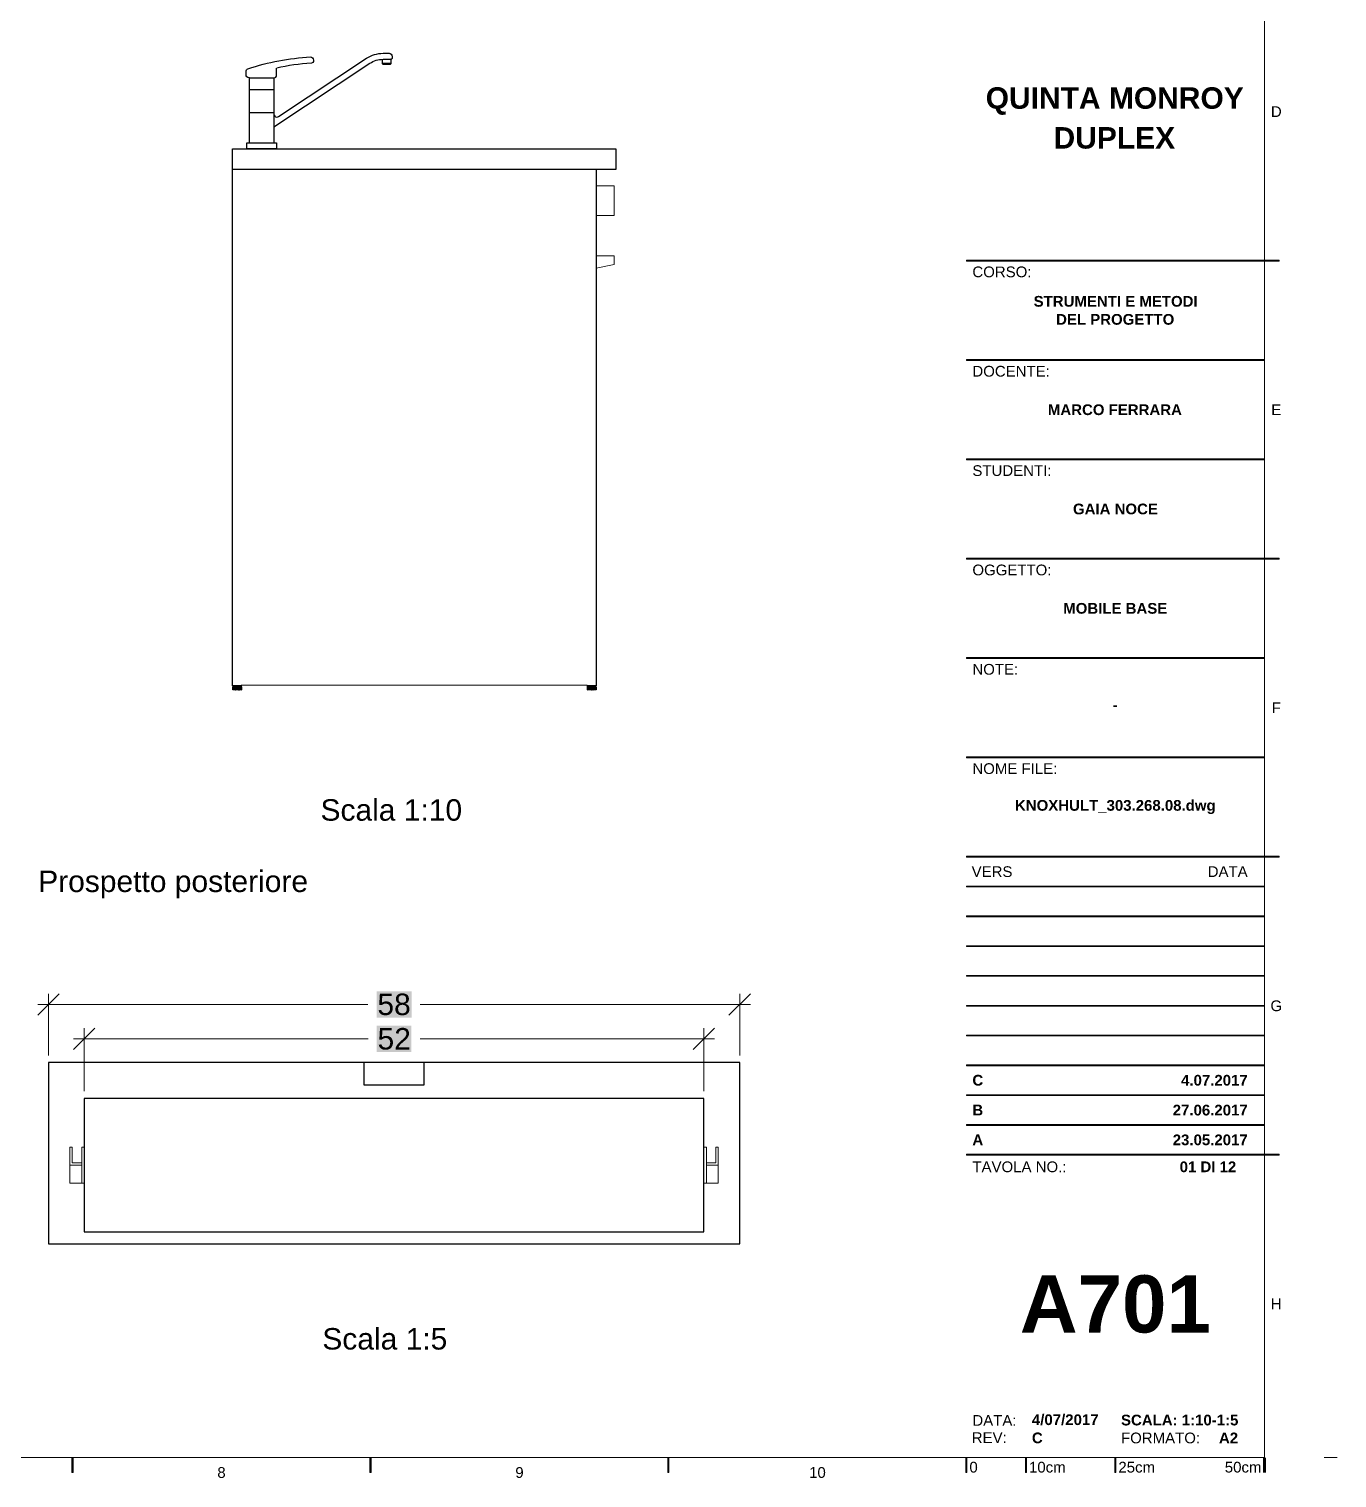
# Model space of a CAD drawing. Header units: centimetres. Extents: x -2268 to 4168, y -1681 to 1458.
# Drawn here: x 2208.7 to 2427.1, y -172.5 to 69.4 of the extents above; entities that cross this region are included whole.
import ezdxf

# ---------------------------------------------------------------- set-up
doc = ezdxf.new("R2010")
doc.units = ezdxf.units.CM
for name, color, linetype in [('PDF72_Geometry', 7, 'Continuous'), ('PDF72_Solid Fills', 7, 'Continuous'), ('PDF72_Text', 7, 'Continuous')]:
    doc.layers.add(name, color=color, linetype=linetype)
doc.styles.add('PDF Arial', font='Arial.ttf')
doc.styles.add('PDF Arial Bold', font='Arial Bold.ttf')

msp = doc.modelspace()

# ---------------------------------------------------------------- linework, layer by layer
at = {"layer": 'PDF72_Geometry', "lineweight": 9}
msp.add_lwpolyline([(1861.7606, -169.1236), (2415.0231, -169.1236), (2415.0231, 229.7153), (1861.7606, 229.7153)], close=True, dxfattribs=at)
at = {"layer": 'PDF72_Geometry', "lineweight": 25}
for points in [[(2249.6256, 55.1607, 0.41421053), (2250.1207, 54.6604), (2250.147, 54.6604, 0.15356091), (2250.4261, 54.7552), (2265.113, 64.4803, -0.14726543), (2267.8557, 65.3078), (2268.8826, 65.3183, -0.41421053), (2269.3722, 64.8128), (2269.3722, 64.5074, -0.41486486), (2269.1774, 64.3178)], [(2245.4921, 61.2321, -0.41421053), (2244.9813, 61.7271), (2244.9916, 62.2589, -0.30864932), (2245.3096, 62.7285, -0.06607958), (2255.7156, 64.6959, -0.43415838), (2256.2395, 64.1914), (2256.2395, 64.0861, -0.4014918), (2255.8942, 63.6574, 0.04358448), (2250.1036, 62.8252)], [(2249.6152, 53.028), (2265.6655, 63.6463, -0.14724141), (2267.8557, 64.3073), (2269.1722, 64.3073), (2269.1827, 63.628, -0.41486487), (2268.9826, 63.4226), (2267.9768, 63.4332, -0.41486487), (2267.7715, 63.6227), (2267.7715, 64.3073)], [(2249.6152, 61.2321), (2249.6994, 61.2321, 0.414), (2250.0891, 61.6217), (2250.0891, 62.8223)], [(2303.3996, -40.9131), (2303.4101, -40.9131), (2303.4206, -40.9131), (2303.4206, -40.9236, -0.01475693), (2301.9883, -40.9131), (2301.9778, -40.9131), (2301.9778, -40.4286), (2301.9883, -40.4286), (2301.9989, -40.4286), (2302.0094, -40.4286), (2302.0199, -40.4286), (2302.0305, -40.4286), (2302.041, -40.4286), (2302.0515, -40.4286), (2302.062, -40.4286), (2302.0726, -40.4286), (2302.0936, -40.4286), (2302.1042, -40.4286), (2302.1147, -40.4286), (2302.1252, -40.4286), (2302.1463, -40.4286), (2302.1568, -40.4286), (2302.1674, -40.4286), (2302.1884, -40.4286), (2302.2095, -40.4286), (2302.2306, -40.4286)]]:
    msp.add_lwpolyline(points, format="xyb", dxfattribs=at)
for points in [[(2255.8919, 63.6543), (2255.8919, 63.6543)], [(2267.7715, 63.6754), (2269.1722, 63.6754)], [(2245.5605, 50.3741), (2245.5605, 61.2321), (2245.4868, 61.2321), (2249.6152, 61.2321), (2249.6152, 50.3741)], [(2245.5605, 59.2416), (2249.6152, 59.2416)], [(2245.5605, 55.4503), (2249.6152, 55.4503)], [(2249.6152, 55.1554), (2249.6152, 55.1554)], [(2242.7486, -40.2812), (2242.7486, 49.3841), (2306.7381, 49.3841), (2306.7381, 45.8982), (2242.7486, 45.8982)], [(2303.4522, 45.8982), (2303.4522, -27.8435), (2303.4522, -40.2812), (2301.9568, -40.2812)], [(2244.2441, -40.2812), (2242.7486, -40.2812), (2242.7486, -27.8435)], [(2242.7802, -40.9131), (2242.7802, -40.9236), (2242.7802, -40.9131), (2242.7696, -40.9131)], [(2242.896, -40.4286), (2242.8855, -40.4286), (2242.8645, -40.4286), (2242.8539, -40.4286), (2242.8434, -40.4286), (2242.8329, -40.4286), (2242.8223, -40.4286), (2242.8118, -40.4286), (2242.8013, -40.4286), (2242.7907, -40.4286), (2242.7802, -40.4286), (2242.7697, -40.4286), (2242.7697, -40.9131), (2242.7802, -40.9131), (2242.7907, -40.9131), (2242.7907, -40.9236), (2242.7907, -40.9131), (2242.7907, -40.4286)], [(2244.1598, -40.4286), (2244.1598, -40.9131), (2244.1598, -40.9236), (2244.1704, -40.9236), (2244.1704, -40.9131), (2244.1809, -40.9131), (2244.1809, -40.4286), (2244.1809, -40.9131), (2244.1914, -40.9236), (2244.202, -40.9236), (2244.202, -40.9131), (2244.202, -40.4286), (2244.202, -40.9131), (2244.202, -40.9236), (2244.2125, -40.9236), (2244.2125, -40.9341), (2244.202, -40.9341), (2244.1914, -40.9341), (2244.1809, -40.9341), (2244.1493, -40.9341), (2244.1177, -40.9341), (2244.0756, -40.9341), (2244.0335, -40.9341), (2243.9808, -40.9341), (2243.9281, -40.9341), (2243.8649, -40.9341), (2243.8018, -40.9341), (2243.7386, -40.9341), (2243.6648, -40.9341), (2243.6017, -40.9341), (2243.5279, -40.9341), (2243.4542, -40.9341), (2243.3805, -40.9341), (2243.3173, -40.9341), (2243.2436, -40.9341), (2243.1804, -40.9341), (2243.1172, -40.9341), (2243.054, -40.9341), (2243.0014, -40.9341), (2242.9487, -40.9341), (2242.9066, -40.9341), (2242.8645, -40.9341), (2242.8434, -40.9341), (2242.8118, -40.9341), (2242.8013, -40.9341), (2242.7907, -40.9341), (2242.7802, -40.9341), (2242.7802, -40.9236)], [(2242.7802, -40.4286), (2242.7802, -40.9131), (2242.7907, -40.9131)], [(2242.7802, -40.9236), (2242.7802, -40.9236)], [(2244.2125, -40.9341), (2244.202, -40.9341), (2244.202, -40.9447), (2244.1809, -40.9447), (2244.1704, -40.9447), (2244.1388, -40.9447), (2244.1072, -40.9447), (2244.065, -40.9447), (2244.0229, -40.9447), (2243.9703, -40.9447), (2243.9176, -40.9447), (2243.8544, -40.9447), (2243.7912, -40.9447), (2243.7175, -40.9447), (2243.6438, -40.9447), (2243.5701, -40.9447), (2243.5069, -40.9447), (2243.4226, -40.9447), (2243.3594, -40.9447), (2243.2857, -40.9447), (2243.212, -40.9447), (2243.1488, -40.9447), (2243.0856, -40.9447), (2243.033, -40.9447), (2242.9698, -40.9447), (2242.9276, -40.9447), (2242.8855, -40.9447), (2242.8539, -40.9447), (2242.8329, -40.9447), (2242.8118, -40.9447), (2242.8013, -40.9447), (2242.7907, -40.9447), (2242.7907, -40.9341), (2242.7802, -40.9341)], [(2242.8013, -40.9131), (2242.8118, -40.9131), (2242.8118, -40.9236), (2242.8223, -40.9131), (2242.8223, -40.4286)], [(2242.8013, -40.4286), (2242.8013, -40.9131), (2242.8118, -40.9131), (2242.8223, -40.9131)], [(2242.8118, -40.4286), (2242.8118, -40.2812), (2244.1809, -40.2812), (2244.1809, -40.4286)], [(2242.8329, -40.9131), (2242.8434, -40.9131), (2242.8434, -40.9236), (2242.8539, -40.9236), (2242.8539, -40.9131), (2242.8539, -40.4286)], [(2242.8329, -40.4286), (2242.8329, -40.9131), (2242.8434, -40.9131), (2242.8539, -40.9131)], [(2242.8855, -40.9131), (2242.8855, -40.9236), (2242.896, -40.9236), (2242.9066, -40.9131), (2242.9066, -40.4286), (2242.9171, -40.4286), (2242.9276, -40.4286), (2242.9382, -40.4286), (2242.9487, -40.4286), (2242.9592, -40.4286), (2242.9803, -40.4286), (2243.0014, -40.4286), (2243.0119, -40.4286), (2243.0224, -40.4286)], [(2242.8855, -40.4286), (2242.8855, -40.9131), (2242.896, -40.9131)], [(2242.9276, -40.9131), (2242.9382, -40.9131), (2242.9382, -40.9236), (2242.9487, -40.9236), (2242.9592, -40.9131), (2242.9592, -40.4286)], [(2242.9276, -40.4286), (2242.9276, -40.9131), (2242.9382, -40.9131), (2242.9487, -40.9131), (2242.9592, -40.9131)], [(2243.0013, -40.9131), (2243.0013, -40.9236), (2243.0119, -40.9236), (2243.0224, -40.9131), (2243.0224, -40.4286), (2243.0435, -40.4286), (2243.0645, -40.4286), (2243.075, -40.4286), (2243.0856, -40.4286), (2243.0961, -40.4286), (2243.1277, -40.4286), (2243.1488, -40.4286), (2243.1593, -40.4286), (2243.1698, -40.4286), (2243.1804, -40.4286), (2243.2014, -40.4286), (2243.2225, -40.4286), (2243.233, -40.4286), (2243.2436, -40.4286), (2243.2541, -40.4286), (2243.2646, -40.4286)], [(2243.0013, -40.4286), (2243.0013, -40.9131), (2243.0119, -40.9131), (2243.0224, -40.9131)], [(2243.0013, -40.9131), (2243.0013, -40.9131)], [(2243.0646, -40.4286), (2243.0646, -40.9131), (2243.0751, -40.9236), (2243.0856, -40.9236), (2243.0961, -40.9131), (2243.0961, -40.4286)], [(2243.0646, -40.9131), (2243.0751, -40.9131), (2243.0856, -40.9131), (2243.0961, -40.9131)], [(2243.1488, -40.4286), (2243.1488, -40.9131), (2243.1488, -40.9236), (2243.1593, -40.9236), (2243.1699, -40.9236), (2243.1804, -40.9131), (2243.1804, -40.4286)], [(2243.1488, -40.9131), (2243.1593, -40.9131), (2243.1699, -40.9131), (2243.1804, -40.9131)], [(2243.2225, -40.4286), (2243.2225, -40.9131), (2243.233, -40.9131), (2243.2436, -40.9236), (2243.2541, -40.9236), (2243.2646, -40.9131), (2243.2646, -40.4286), (2243.2857, -40.4286), (2243.3173, -40.4286), (2243.3278, -40.4286), (2243.3383, -40.4286), (2243.3489, -40.4286), (2243.3594, -40.4286), (2243.3805, -40.4286), (2243.4121, -40.4286), (2243.4226, -40.4286), (2243.4437, -40.4286), (2243.4542, -40.4286)], [(2243.2225, -40.9131), (2243.233, -40.9131), (2243.2436, -40.9131), (2243.2541, -40.9131), (2243.2646, -40.9131)], [(2243.3173, -40.4286), (2243.3173, -40.9131), (2243.3278, -40.9236), (2243.3384, -40.9236), (2243.3489, -40.9131), (2243.3594, -40.9131), (2243.3594, -40.4286)], [(2243.3173, -40.9131), (2243.3278, -40.9131), (2243.3384, -40.9131), (2243.3489, -40.9131), (2243.3594, -40.9131)], [(2243.4121, -40.4286), (2243.4121, -40.9131), (2243.4226, -40.9236), (2243.4332, -40.9236), (2243.4437, -40.9131), (2243.4542, -40.9131), (2243.4542, -40.4286)], [(2243.4121, -40.9131), (2243.4226, -40.9131), (2243.4437, -40.9131), (2243.4542, -40.9131)], [(2243.7702, -40.4286), (2243.7702, -40.9131), (2243.7807, -40.9131), (2243.7912, -40.9236), (2243.8018, -40.9236), (2243.8123, -40.9131), (2243.8123, -40.4286), (2243.8018, -40.4286), (2243.7807, -40.4286), (2243.7702, -40.4286), (2243.7491, -40.4286), (2243.728, -40.4286), (2243.7175, -40.4286), (2243.707, -40.4286), (2243.6964, -40.4286), (2243.6859, -40.4286), (2243.6648, -40.4286), (2243.6333, -40.4286), (2243.6227, -40.4286), (2243.6122, -40.4286), (2243.6017, -40.4286), (2243.5911, -40.4286), (2243.5701, -40.4286), (2243.5385, -40.4286), (2243.5279, -40.4286), (2243.5174, -40.4286), (2243.5069, -40.4286), (2243.4753, -40.4286), (2243.4437, -40.4286)], [(2243.5069, -40.4286), (2243.5069, -40.9131), (2243.5174, -40.9236), (2243.5279, -40.9236), (2243.5385, -40.9131), (2243.5385, -40.4286)], [(2243.5069, -40.9131), (2243.5174, -40.9131), (2243.5279, -40.9131), (2243.5385, -40.9131)], [(2243.5911, -40.4286), (2243.5911, -40.9131), (2243.6017, -40.9131), (2243.6122, -40.9236), (2243.6227, -40.9236), (2243.6333, -40.9131), (2243.6333, -40.4286)], [(2243.5911, -40.9131), (2243.6017, -40.9131), (2243.6122, -40.9131), (2243.6227, -40.9131), (2243.6333, -40.9131)], [(2243.6859, -40.4286), (2243.6859, -40.9131), (2243.6964, -40.9131), (2243.6964, -40.9236), (2243.707, -40.9236), (2243.7175, -40.9236), (2243.7175, -40.9131), (2243.728, -40.9131), (2243.728, -40.4286)], [(2243.6859, -40.9131), (2243.6964, -40.9131), (2243.707, -40.9131), (2243.7175, -40.9131), (2243.728, -40.9131)], [(2243.7702, -40.9131), (2243.7807, -40.9131), (2243.8018, -40.9131), (2243.8123, -40.9131)], [(2244.1598, -40.9131), (2244.1704, -40.9131), (2244.1809, -40.9131), (2244.1914, -40.9131), (2244.202, -40.9131), (2244.2125, -40.9131), (2244.2125, -40.9236), (2244.2125, -40.9131), (2244.223, -40.9131), (2244.223, -40.4286), (2244.2125, -40.4286), (2244.202, -40.4286), (2244.1914, -40.4286), (2244.1809, -40.4286), (2244.1704, -40.4286), (2244.1598, -40.4286), (2244.1493, -40.4286), (2244.1388, -40.4286), (2244.1282, -40.4286), (2244.1177, -40.4286), (2244.1072, -40.4286), (2244.0861, -40.4286), (2244.0756, -40.4286), (2244.065, -40.4286), (2244.0545, -40.4286), (2244.0335, -40.4286), (2244.0229, -40.4286), (2244.0124, -40.4286), (2244.0019, -40.4286), (2243.9808, -40.4286), (2243.9597, -40.4286), (2243.9492, -40.4286), (2243.9387, -40.4286), (2243.9176, -40.4286), (2243.886, -40.4286), (2243.8755, -40.4286), (2243.8649, -40.4286), (2243.8544, -40.4286), (2243.8334, -40.4286), (2243.8123, -40.4286)], [(2243.8544, -40.4286), (2243.8544, -40.9131), (2243.8649, -40.9131), (2243.8649, -40.9236), (2243.8755, -40.9236), (2243.886, -40.9236), (2243.886, -40.9131), (2243.886, -40.4286)], [(2243.8544, -40.9131), (2243.8649, -40.9131), (2243.8755, -40.9131), (2243.886, -40.9131)], [(2243.9387, -40.9131), (2243.9492, -40.9131), (2243.9597, -40.9131), (2243.9597, -40.9236), (2243.9492, -40.9236), (2243.9387, -40.9131), (2243.9387, -40.4286)], [(2243.9597, -40.9131), (2243.9597, -40.4286)], [(2244.0335, -40.4286), (2244.0335, -40.9131), (2244.0229, -40.9131), (2244.0229, -40.9236), (2244.0124, -40.9236), (2244.0019, -40.9131), (2244.0019, -40.4286)], [(2244.0019, -40.9131), (2244.0124, -40.9131), (2244.0229, -40.9131), (2244.0335, -40.9131)], [(2244.0861, -40.4286), (2244.0861, -40.9131), (2244.0861, -40.9236), (2244.0756, -40.9236), (2244.065, -40.9236), (2244.065, -40.9131), (2244.065, -40.4286)], [(2244.065, -40.9131), (2244.0756, -40.9131), (2244.0861, -40.9131)], [(2244.1388, -40.4286), (2244.1388, -40.9131), (2244.1282, -40.9236), (2244.1177, -40.9236), (2244.1177, -40.9131), (2244.1177, -40.4286)], [(2244.1177, -40.9131), (2244.1282, -40.9131), (2244.1388, -40.9131)], [(2244.2125, -40.4286), (2244.2125, -40.9131), (2244.223, -40.9131)], [(2244.2125, -40.9236), (2244.2125, -40.9236)], [(2301.9568, -40.2496), (2244.2441, -40.1759)], [(2301.9778, -40.9131), (2301.9884, -40.9131), (2301.9884, -40.9236), (2301.9884, -40.9131), (2301.9989, -40.9131), (2301.9989, -40.9236), (2302.0094, -40.9236), (2302.0094, -40.9131), (2302.0094, -40.4286), (2302.0094, -40.9131), (2302.02, -40.9131), (2302.0305, -40.9131)], [(2301.9884, -40.4286), (2301.9884, -40.9131), (2301.9989, -40.9131), (2302.0094, -40.9131)], [(2301.9884, -40.9236), (2301.9884, -40.9236)], [(2303.4206, -40.9341), (2303.4101, -40.9341), (2303.4101, -40.9447), (2303.3891, -40.9447), (2303.3785, -40.9447), (2303.3469, -40.9447), (2303.3153, -40.9447), (2303.2732, -40.9447), (2303.2311, -40.9447), (2303.1784, -40.9447), (2303.1258, -40.9447), (2303.0626, -40.9447), (2302.9994, -40.9447), (2302.9257, -40.9447), (2302.8625, -40.9447), (2302.7888, -40.9447), (2302.715, -40.9447), (2302.6413, -40.9447), (2302.5676, -40.9447), (2302.4939, -40.9447), (2302.4202, -40.9447), (2302.357, -40.9447), (2302.2938, -40.9447), (2302.2411, -40.9447), (2302.1885, -40.9447), (2302.1358, -40.9447), (2302.0937, -40.9447), (2302.0621, -40.9447), (2302.041, -40.9447), (2302.02, -40.9447), (2302.0094, -40.9447), (2301.9989, -40.9447), (2301.9989, -40.9341), (2301.9884, -40.9341)], [(2302.0094, -40.9131), (2302.0199, -40.9131), (2302.0199, -40.9236), (2302.0305, -40.9236), (2302.0305, -40.9131), (2302.0305, -40.4286)], [(2302.0199, -40.4286), (2302.0199, -40.2812)], [(2303.3891, -40.4286), (2303.3891, -40.2812), (2302.02, -40.2812)], [(2302.0516, -40.9131), (2302.0516, -40.9236), (2302.0621, -40.9236), (2302.0621, -40.9131), (2302.0621, -40.4286)], [(2302.0516, -40.4286), (2302.0516, -40.9131), (2302.0621, -40.9131)], [(2302.0937, -40.9131), (2302.0937, -40.9236), (2302.1042, -40.9236), (2302.1147, -40.9131), (2302.1147, -40.4286)], [(2302.0937, -40.4286), (2302.0937, -40.9131), (2302.1042, -40.9131), (2302.1147, -40.9131)], [(2302.1463, -40.9131), (2302.1463, -40.9236), (2302.1569, -40.9236), (2302.1674, -40.9236), (2302.1674, -40.9131), (2302.1674, -40.4286)], [(2302.1463, -40.4286), (2302.1463, -40.9131), (2302.1569, -40.9131), (2302.1674, -40.9131)], [(2302.2095, -40.9131), (2302.2095, -40.9236), (2302.2201, -40.9236), (2302.2306, -40.9236), (2302.2306, -40.9131), (2302.2306, -40.4286), (2302.2517, -40.4286), (2302.2727, -40.4286), (2302.2832, -40.4286), (2302.2938, -40.4286), (2302.3043, -40.4286), (2302.3359, -40.4286), (2302.357, -40.4286), (2302.3675, -40.4286), (2302.378, -40.4286), (2302.3886, -40.4286), (2302.4096, -40.4286), (2302.4412, -40.4286), (2302.4518, -40.4286), (2302.4623, -40.4286), (2302.4728, -40.4286)], [(2302.2095, -40.4286), (2302.2095, -40.9131), (2302.2306, -40.9131)], [(2302.2095, -40.9131), (2302.2095, -40.9131)], [(2302.2727, -40.4286), (2302.2727, -40.9131), (2302.2832, -40.9131), (2302.2832, -40.9236), (2302.2938, -40.9236), (2302.3043, -40.9131), (2302.3043, -40.4286)], [(2302.2727, -40.9131), (2302.2832, -40.9131), (2302.2938, -40.9131), (2302.3043, -40.9131)], [(2302.357, -40.4286), (2302.357, -40.9131), (2302.3675, -40.9236), (2302.378, -40.9236), (2302.3886, -40.9131), (2302.3886, -40.4286)], [(2302.357, -40.9131), (2302.3675, -40.9131), (2302.378, -40.9131), (2302.3886, -40.9131)], [(2302.4412, -40.4286), (2302.4412, -40.9131), (2302.4518, -40.9236), (2302.4623, -40.9236), (2302.4728, -40.9131), (2302.4728, -40.4286), (2302.5044, -40.4286), (2302.5255, -40.4286), (2302.536, -40.4286), (2302.5465, -40.4286), (2302.5571, -40.4286), (2302.5676, -40.4286), (2302.5887, -40.4286), (2302.6203, -40.4286), (2302.6308, -40.4286), (2302.6413, -40.4286), (2302.6518, -40.4286), (2302.6624, -40.4286), (2302.6834, -40.4286), (2302.715, -40.4286), (2302.7256, -40.4286), (2302.7361, -40.4286), (2302.7466, -40.4286), (2302.7782, -40.4286), (2302.8098, -40.4286), (2302.8309, -40.4286), (2302.8414, -40.4286), (2302.873, -40.4286), (2302.8941, -40.4286), (2302.9046, -40.4286), (2302.9151, -40.4286), (2302.9257, -40.4286), (2302.9362, -40.4286), (2302.9573, -40.4286), (2302.9889, -40.4286), (2302.9994, -40.4286), (2303.0099, -40.4286), (2303.0205, -40.4286), (2303.0415, -40.4286), (2303.0731, -40.4286), (2303.0836, -40.4286), (2303.0942, -40.4286), (2303.1047, -40.4286), (2303.1258, -40.4286), (2303.1468, -40.4286), (2303.1574, -40.4286), (2303.1679, -40.4286), (2303.1784, -40.4286), (2303.1995, -40.4286), (2303.21, -40.4286), (2303.2206, -40.4286), (2303.2311, -40.4286), (2303.2416, -40.4286), (2303.2627, -40.4286), (2303.2732, -40.4286), (2303.2837, -40.4286), (2303.2943, -40.4286), (2303.3153, -40.4286), (2303.3259, -40.4286), (2303.3364, -40.4286), (2303.3469, -40.4286), (2303.3575, -40.4286), (2303.368, -40.4286), (2303.3785, -40.4286), (2303.3891, -40.4286), (2303.3996, -40.4286), (2303.4101, -40.4286), (2303.4206, -40.4286), (2303.4312, -40.4286), (2303.4312, -40.9131), (2303.4206, -40.9131), (2303.4206, -40.9236), (2303.4101, -40.9236), (2303.4101, -40.9131), (2303.4101, -40.4286), (2303.4101, -40.9131), (2303.4101, -40.9236), (2303.3996, -40.9236), (2303.3996, -40.9131), (2303.3996, -40.4286)], [(2302.4412, -40.9131), (2302.4518, -40.9131), (2302.4623, -40.9131), (2302.4728, -40.9131)], [(2302.5255, -40.4286), (2302.5255, -40.9131), (2302.536, -40.9131), (2302.536, -40.9236), (2302.5465, -40.9236), (2302.5571, -40.9236), (2302.5571, -40.9131), (2302.5676, -40.9131), (2302.5676, -40.4286)], [(2302.5255, -40.9131), (2302.536, -40.9131), (2302.5465, -40.9131), (2302.5571, -40.9131), (2302.5676, -40.9131)], [(2302.6203, -40.4286), (2302.6203, -40.9131), (2302.6308, -40.9236), (2302.6413, -40.9236), (2302.6518, -40.9131), (2302.6624, -40.9131), (2302.6624, -40.4286)], [(2302.6203, -40.9131), (2302.6308, -40.9131), (2302.6413, -40.9131), (2302.6518, -40.9131), (2302.6624, -40.9131)], [(2302.715, -40.4286), (2302.715, -40.9131), (2302.7256, -40.9236), (2302.7361, -40.9236), (2302.7466, -40.9131), (2302.7466, -40.4286)], [(2302.715, -40.9131), (2302.7256, -40.9131), (2302.7361, -40.9131), (2302.7466, -40.9131)], [(2302.8098, -40.4286), (2302.8098, -40.9131), (2302.8203, -40.9236), (2302.8308, -40.9236), (2302.8414, -40.9131), (2302.8414, -40.4286)], [(2302.8098, -40.9131), (2302.8308, -40.9131), (2302.8414, -40.9131)], [(2302.8941, -40.4286), (2302.8941, -40.9131), (2302.9046, -40.9131), (2302.9151, -40.9236), (2302.9257, -40.9236), (2302.9257, -40.9131), (2302.9362, -40.9131), (2302.9362, -40.4286)], [(2302.8941, -40.9131), (2302.9046, -40.9131), (2302.9151, -40.9131), (2302.9257, -40.9131), (2302.9362, -40.9131)], [(2302.9888, -40.4286), (2302.9888, -40.9131), (2302.9994, -40.9236), (2303.0099, -40.9236), (2303.0204, -40.9131), (2303.0204, -40.4286)], [(2302.9888, -40.9131), (2302.9994, -40.9131), (2303.0099, -40.9131), (2303.0204, -40.9131)], [(2303.0731, -40.4286), (2303.0731, -40.9131), (2303.0836, -40.9236), (2303.0941, -40.9236), (2303.0941, -40.9131), (2303.1047, -40.9131), (2303.1047, -40.4286)], [(2303.0731, -40.9131), (2303.0836, -40.9131), (2303.0941, -40.9131), (2303.1047, -40.9131)], [(2303.1468, -40.9131), (2303.1574, -40.9131), (2303.1679, -40.9131), (2303.1784, -40.9131), (2303.1679, -40.9236), (2303.1574, -40.9236), (2303.1468, -40.9131), (2303.1468, -40.4286)], [(2303.1784, -40.9131), (2303.1784, -40.4286)], [(2303.2416, -40.4286), (2303.2416, -40.9131), (2303.2416, -40.9236), (2303.2311, -40.9236), (2303.2206, -40.9236), (2303.2206, -40.9131), (2303.21, -40.9131), (2303.21, -40.4286)], [(2303.21, -40.9131), (2303.2206, -40.9131), (2303.2311, -40.9131), (2303.2416, -40.9131)], [(2303.2942, -40.4286), (2303.2942, -40.9131), (2303.2942, -40.9236), (2303.2837, -40.9236), (2303.2732, -40.9131), (2303.2732, -40.4286)], [(2303.2732, -40.9131), (2303.2837, -40.9131), (2303.2943, -40.9131)], [(2303.3469, -40.4286), (2303.3469, -40.9131), (2303.3469, -40.9236), (2303.3364, -40.9236), (2303.3258, -40.9236), (2303.3258, -40.9131), (2303.3258, -40.4286)], [(2303.3259, -40.9131), (2303.3364, -40.9131), (2303.3469, -40.9131)], [(2303.389, -40.4286), (2303.389, -40.9131), (2303.3785, -40.9131), (2303.3785, -40.9236), (2303.368, -40.9236), (2303.368, -40.9131), (2303.368, -40.4286)], [(2303.368, -40.9131), (2303.3785, -40.9131), (2303.3891, -40.9131)], [(2303.4206, -40.4286), (2303.4206, -40.9131), (2303.4312, -40.9131)], [(2303.4206, -40.9236), (2303.4206, -40.9236)], [(2274.6801, -103.1859), (2274.6801, -106.9667), (2264.7278, -106.9667)], [(2264.7279, -106.9667), (2264.7279, -103.1859)]]:
    msp.add_lwpolyline(points, dxfattribs=at)
for points in [[(2245.1182, 50.3742), (2250.0891, 50.3742), (2250.0891, 49.3842), (2245.1182, 49.3842)], [(2211.9861, -133.4429), (2327.4114, -133.4429), (2327.4114, -103.1858), (2211.9861, -103.1858)], [(2217.9574, -131.4524), (2321.4401, -131.4524), (2321.4401, -109.1572), (2217.9574, -109.1572)]]:
    msp.add_lwpolyline(points, close=True, dxfattribs=at)
at = {"layer": 'PDF72_Geometry', "lineweight": 15}
msp.add_lwpolyline([(2303.4522, 43.2127), (2306.4327, 43.2127), (2306.4327, 38.2313), (2303.4522, 38.2313)], dxfattribs=at)
msp.add_lwpolyline([(2303.4522, 29.469), (2306.4327, 30.0272), (2306.4327, 31.5227), (2303.4522, 31.5227)], close=True, dxfattribs=at)
at = {"layer": 'PDF72_Geometry', "lineweight": 0}
for points in [[(2415.0231, 30.6064), (2415.0231, 30.7855), (2365.2722, 30.6064)], [(2415.0231, 30.7855), (2365.2722, 30.6064), (2365.2722, 30.7855)], [(2417.5085, 30.6064), (2417.5085, 30.7855), (2415.0231, 30.6064)], [(2417.5085, 30.7855), (2415.0231, 30.6064), (2415.0231, 30.7855)], [(2415.0231, 14.0193), (2415.0231, 14.1983), (2365.2722, 14.0193)], [(2415.0231, 14.1983), (2365.2722, 14.0193), (2365.2722, 14.1983)], [(2415.0231, -2.5573), (2415.0231, -2.3783), (2365.2722, -2.5573)], [(2415.0231, -2.3783), (2365.2722, -2.5573), (2365.2722, -2.3783)], [(2365.2722, -2.3783), (2365.2722, -2.5573), (2415.0231, -2.3783)], [(2365.2722, -2.5573), (2415.0231, -2.3783), (2415.0231, -2.5573)], [(2365.2722, -18.9654), (2365.2722, -19.1444), (2415.0231, -18.9654)], [(2365.2722, -19.1444), (2415.0231, -18.9654), (2415.0231, -19.1444)], [(2365.2722, -18.9654), (2365.2722, -19.1444), (2415.0231, -18.9654)], [(2365.2722, -19.1444), (2415.0231, -18.9654), (2415.0231, -19.1444)], [(2365.2722, -18.9654), (2365.2722, -19.1444), (2415.0231, -18.9654)], [(2365.2722, -19.1444), (2415.0231, -18.9654), (2415.0231, -19.1444)], [(2365.2722, -18.9654), (2365.2722, -19.1444), (2415.0231, -18.9654)], [(2365.2722, -19.1444), (2415.0231, -18.9654), (2415.0231, -19.1444)], [(2417.5085, -19.1444), (2417.5085, -18.9654), (2415.0231, -19.1444)], [(2417.5085, -18.9654), (2415.0231, -19.1444), (2415.0231, -18.9654)], [(2365.2722, -35.5525), (2365.2722, -35.7316), (2415.0231, -35.5525)], [(2365.2722, -35.7316), (2415.0231, -35.5525), (2415.0231, -35.7316)], [(2365.2722, -52.1396), (2365.2722, -52.3187), (2415.0231, -52.1396)], [(2365.2722, -52.3187), (2415.0231, -52.1396), (2415.0231, -52.3187)], [(2365.2722, -52.1396), (2365.2722, -52.3187), (2415.0231, -52.1396)], [(2365.2722, -52.3187), (2415.0231, -52.1396), (2415.0231, -52.3187)], [(2365.2722, -68.7268), (2365.2722, -68.9058), (2415.0231, -68.7268)], [(2365.2722, -68.9058), (2415.0231, -68.7268), (2415.0231, -68.9058)], [(2417.5085, -68.9058), (2417.5085, -68.7268), (2415.0231, -68.9058)], [(2417.5085, -68.7268), (2415.0231, -68.9058), (2415.0231, -68.7268)], [(2365.2722, -73.7292), (2365.2722, -73.8451), (2415.0231, -73.7292)], [(2365.2722, -73.8451), (2415.0231, -73.7292), (2415.0231, -73.8451)], [(2365.2722, -78.7001), (2365.2722, -78.8265), (2415.0231, -78.7001)], [(2365.2722, -78.8265), (2415.0231, -78.7001), (2415.0231, -78.8265)], [(2365.2722, -83.6815), (2365.2722, -83.7974), (2415.0231, -83.6815)], [(2365.2722, -83.7974), (2415.0231, -83.6815), (2415.0231, -83.7974)], [(2365.2722, -88.6524), (2365.2722, -88.7788), (2415.0231, -88.6524)], [(2365.2722, -88.7788), (2415.0231, -88.6524), (2415.0231, -88.7788)], [(2365.2722, -93.6338), (2365.2722, -93.7497), (2415.0231, -93.6338)], [(2365.2722, -93.7497), (2415.0231, -93.6338), (2415.0231, -93.7497)], [(2365.2722, -98.6047), (2365.2722, -98.7205), (2415.0231, -98.6047)], [(2365.2722, -98.7205), (2415.0231, -98.6047), (2415.0231, -98.7205)], [(2365.2722, -103.5756), (2365.2722, -103.7019), (2415.0231, -103.5756)], [(2365.2722, -103.7019), (2415.0231, -103.5756), (2415.0231, -103.7019)], [(2365.2722, -108.557), (2365.2722, -108.6728), (2415.0231, -108.557)], [(2365.2722, -108.6728), (2415.0231, -108.557), (2415.0231, -108.6728)], [(2365.2722, -113.5278), (2365.2722, -113.6542), (2415.0231, -113.5278)], [(2365.2722, -113.6542), (2415.0231, -113.5278), (2415.0231, -113.6542)], [(2365.2722, -118.4776), (2365.2722, -118.6567), (2415.0231, -118.4776)], [(2365.2722, -118.6567), (2415.0231, -118.4776), (2415.0231, -118.6567)], [(2365.2722, -118.4776), (2365.2722, -118.6567), (2415.0231, -118.4776)], [(2365.2722, -118.6567), (2415.0231, -118.4776), (2415.0231, -118.6567)], [(2417.5085, -118.6567), (2417.5085, -118.4776), (2415.0231, -118.6567)], [(2417.5085, -118.4776), (2415.0231, -118.6567), (2415.0231, -118.4776)], [(2417.5085, -118.6567), (2417.5085, -118.4776), (2415.0231, -118.6567)], [(2417.5085, -118.4776), (2415.0231, -118.6567), (2415.0231, -118.4776)], [(2417.5085, -118.6567), (2417.5085, -118.4776), (2415.0231, -118.6567)], [(2417.5085, -118.4776), (2415.0231, -118.6567), (2415.0231, -118.4776)], [(2216.0934, -169.1237), (2215.9143, -169.1237), (2216.0934, -171.6091)], [(2215.9143, -169.1237), (2216.0934, -171.6091), (2215.9143, -171.6091)], [(2265.8547, -169.1237), (2265.6757, -169.1237), (2265.8547, -171.6091)], [(2265.6757, -169.1237), (2265.8547, -171.6091), (2265.6757, -171.6091)], [(2315.6056, -169.1237), (2315.4266, -169.1237), (2315.6056, -171.6091)], [(2315.4266, -169.1237), (2315.6056, -171.6091), (2315.4266, -171.6091)], [(2365.3565, -169.1237), (2365.1774, -169.1237), (2365.3565, -171.6091)], [(2365.1774, -169.1237), (2365.3565, -171.6091), (2365.1774, -171.6091)], [(2365.1774, -171.6091), (2365.3565, -171.6091), (2365.1774, -169.1237)], [(2365.3565, -171.6091), (2365.1774, -169.1237), (2365.3565, -169.1237)], [(2375.3088, -169.1237), (2375.1297, -169.1237), (2375.3088, -171.6091)], [(2375.1297, -169.1237), (2375.3088, -171.6091), (2375.1297, -171.6091)], [(2390.2319, -169.1237), (2390.0529, -169.1237), (2390.2319, -171.6091)], [(2390.0529, -169.1237), (2390.2319, -171.6091), (2390.0529, -171.6091)]]:
    msp.add_lwpolyline(points, close=True, dxfattribs=at)
at = {"layer": 'PDF72_Geometry', "lineweight": 9}
for points in [[(2213.7764, -91.6855), (2210.1957, -95.2662)], [(2211.9861, -101.9853), (2211.9861, -91.6855)], [(2325.6211, -95.2662), (2329.2018, -91.6855)], [(2327.4114, -101.9853), (2327.4114, -91.6855)], [(2210.1957, -93.4758), (2265.3387, -93.4758)], [(2329.2018, -93.4758), (2274.0588, -93.4758)], [(2219.7478, -97.4252), (2216.1671, -101.0164)], [(2217.9574, -107.9567), (2217.9574, -97.4252)], [(2319.6497, -101.0164), (2323.2304, -97.4252)], [(2321.4401, -107.9567), (2321.4401, -97.4252)], [(2216.1671, -99.226), (2265.3598, -99.226)], [(2323.2304, -99.226), (2274.0377, -99.226)], [(2217.9574, -117.3192), (2217.5572, -117.3192), (2217.5572, -123.2905), (2215.5668, -123.2905), (2215.5668, -117.3192), (2215.967, -117.3192), (2215.967, -119.8994), (2217.5572, -119.8994)], [(2321.4401, -117.3192), (2321.8403, -117.3192), (2321.8403, -123.2905), (2323.8307, -123.2905), (2323.8307, -117.3192), (2323.4305, -117.3192), (2323.4305, -119.8994), (2321.8403, -119.8994)], [(2215.5668, -120.2996), (2217.5572, -120.2996)], [(2323.8307, -120.2996), (2321.8402, -120.2996)], [(2217.5572, -123.28), (2217.9574, -123.28)], [(2321.8403, -123.28), (2321.4401, -123.28)], [(2424.9753, -169.1237), (2427.1448, -169.1237)]]:
    msp.add_lwpolyline(points, dxfattribs=at)
at = {"layer": 'PDF72_Solid Fills', "transparency": 33554559}
for points in [[(2365.2723, 30.7855), (2365.2723, 30.6065), (2415.0228, 30.7855)], [(2365.2723, 30.6065), (2415.0228, 30.6065), (2415.0228, 30.7855)], [(2415.023, 30.7855), (2415.023, 30.6065), (2417.5084, 30.7855)], [(2415.023, 30.6065), (2417.5084, 30.6065), (2417.5084, 30.7855)], [(2365.2723, 14.1984), (2365.2723, 14.0194), (2415.0228, 14.1984)], [(2365.2723, 14.0194), (2415.0228, 14.0194), (2415.0228, 14.1984)], [(2365.2723, -2.3783), (2365.2723, -2.5573), (2415.0228, -2.3783)], [(2365.2723, -2.5573), (2415.0228, -2.5573), (2415.0228, -2.3783)], [(2415.023, -2.3783), (2365.2725, -2.5573), (2415.023, -2.5573)], [(2365.2725, -2.3783), (2365.2725, -2.5573), (2415.023, -2.3783)], [(2415.023, -18.9654), (2365.2725, -19.1445), (2415.023, -19.1445)], [(2365.2725, -18.9654), (2365.2725, -19.1445), (2415.023, -18.9654)], [(2415.023, -18.9654), (2365.2725, -19.1445), (2415.023, -19.1445)], [(2365.2725, -18.9654), (2365.2725, -19.1445), (2415.023, -18.9654)], [(2415.023, -18.9654), (2365.2725, -19.1445), (2415.023, -19.1445)], [(2365.2725, -18.9654), (2365.2725, -19.1445), (2415.023, -18.9654)], [(2415.023, -18.9654), (2365.2725, -19.1445), (2415.023, -19.1445)], [(2365.2725, -18.9654), (2365.2725, -19.1445), (2415.023, -18.9654)], [(2415.023, -18.9654), (2415.023, -19.1445), (2417.5084, -18.9654)], [(2415.023, -19.1445), (2417.5084, -19.1445), (2417.5084, -18.9654)], [(2415.023, -35.5526), (2365.2725, -35.7316), (2415.023, -35.7316)], [(2365.2725, -35.5526), (2365.2725, -35.7316), (2415.023, -35.5526)], [(2415.023, -52.1397), (2365.2725, -52.3187), (2415.023, -52.3187)], [(2365.2725, -52.1397), (2365.2725, -52.3187), (2415.023, -52.1397)], [(2415.023, -52.1397), (2365.2725, -52.3187), (2415.023, -52.3187)], [(2365.2725, -52.1397), (2365.2725, -52.3187), (2415.023, -52.1397)], [(2415.023, -68.7268), (2365.2725, -68.9059), (2415.023, -68.9059)], [(2365.2725, -68.7268), (2365.2725, -68.9059), (2415.023, -68.7268)], [(2415.023, -68.7268), (2415.023, -68.9059), (2417.5084, -68.7268)], [(2415.023, -68.9059), (2417.5084, -68.9059), (2417.5084, -68.7268)], [(2415.023, -73.7292), (2365.2725, -73.845), (2415.023, -73.845)], [(2365.2725, -73.7292), (2365.2725, -73.845), (2415.023, -73.7292)], [(2415.023, -78.7003), (2365.2725, -78.8266), (2415.023, -78.8266)], [(2365.2725, -78.7003), (2365.2725, -78.8266), (2415.023, -78.7003)], [(2415.023, -83.6815), (2365.2725, -83.7973), (2415.023, -83.7973)], [(2365.2725, -83.6815), (2365.2725, -83.7973), (2415.023, -83.6815)], [(2415.023, -88.6525), (2365.2725, -88.7789), (2415.023, -88.7789)], [(2365.2725, -88.6525), (2365.2725, -88.7789), (2415.023, -88.6525)], [(2415.023, -93.6337), (2365.2725, -93.7496), (2415.023, -93.7496)], [(2365.2725, -93.6337), (2365.2725, -93.7496), (2415.023, -93.6337)], [(2415.023, -98.6048), (2365.2725, -98.7203), (2415.023, -98.7203)], [(2365.2725, -98.6048), (2365.2725, -98.7203), (2415.023, -98.6048)], [(2415.023, -103.5756), (2365.2725, -103.702), (2415.023, -103.702)], [(2365.2725, -103.5756), (2365.2725, -103.702), (2415.023, -103.5756)], [(2415.023, -108.5571), (2365.2725, -108.6726), (2415.023, -108.6726)], [(2365.2725, -108.5571), (2365.2725, -108.6726), (2415.023, -108.5571)], [(2415.023, -113.5279), (2365.2725, -113.6542), (2415.023, -113.6542)], [(2365.2725, -113.5279), (2365.2725, -113.6542), (2415.023, -113.5279)], [(2415.023, -118.4778), (2365.2725, -118.6565), (2415.023, -118.6565)], [(2365.2725, -118.4778), (2365.2725, -118.6565), (2415.023, -118.4778)], [(2415.023, -118.4778), (2365.2725, -118.6565), (2415.023, -118.6565)], [(2365.2725, -118.4778), (2365.2725, -118.6565), (2415.023, -118.4778)], [(2415.023, -118.4778), (2415.023, -118.6565), (2417.5084, -118.4778)], [(2415.023, -118.6565), (2417.5084, -118.6565), (2417.5084, -118.4778)], [(2415.023, -118.4778), (2415.023, -118.6565), (2417.5084, -118.4778)], [(2415.023, -118.6565), (2417.5084, -118.6565), (2417.5084, -118.4778)], [(2415.023, -118.4778), (2415.023, -118.6565), (2417.5084, -118.4778)], [(2415.023, -118.6565), (2417.5084, -118.6565), (2417.5084, -118.4778)], [(2215.9142, -169.1238), (2216.0932, -171.6089), (2216.0932, -169.1238)], [(2215.9142, -171.6089), (2216.0932, -171.6089), (2215.9142, -169.1238)], [(2265.6756, -169.1238), (2265.8546, -171.6089), (2265.8546, -169.1238)], [(2265.6756, -171.6089), (2265.8546, -171.6089), (2265.6756, -169.1238)], [(2315.4266, -169.1238), (2315.6056, -171.6089), (2315.6056, -169.1238)], [(2315.4266, -171.6089), (2315.6056, -171.6089), (2315.4266, -169.1238)], [(2365.1775, -169.1238), (2365.3562, -171.6089), (2365.3562, -169.1238)], [(2365.1775, -171.6089), (2365.3562, -171.6089), (2365.1775, -169.1238)], [(2365.1775, -169.1238), (2365.3562, -171.6089), (2365.3562, -169.1238)], [(2365.1775, -171.6089), (2365.3562, -171.6089), (2365.1775, -169.1238)], [(2375.1298, -169.1238), (2375.3085, -171.6089), (2375.3085, -169.1238)], [(2375.1298, -171.6089), (2375.3085, -171.6089), (2375.1298, -169.1238)], [(2390.0529, -169.1238), (2390.2319, -171.6089), (2390.2319, -169.1238)], [(2390.0529, -171.6089), (2390.2319, -171.6089), (2390.0529, -169.1238)], [(2415.2653, -169.1237), (2414.7809, -169.1237), (2415.2653, -171.6091)], [(2414.7809, -169.1237), (2415.2653, -171.6091), (2414.7809, -171.6091)]]:
    msp.add_solid(points, dxfattribs=at)
at = {"layer": 'PDF72_Solid Fills', "color": 7, "true_color": 0xffffff, "transparency": 33554559}
for points in [[(2266.771, -91.2853), (2266.771, -95.6664), (2272.6265, -91.2853)], [(2266.771, -95.6664), (2272.6265, -91.2853), (2272.6265, -95.6664)], [(2266.7921, -97.0355), (2266.7921, -101.4061), (2272.6054, -97.0355)], [(2266.7921, -101.4061), (2272.6054, -97.0355), (2272.6054, -101.4061)]]:
    msp.add_solid(points, dxfattribs=at)

# ---------------------------------------------------------------- texts
at = {"layer": 'PDF72_Text', "attachment_point": 7}
for s, insert, char_height, style in [('QUINTA MONROY', (2368.4843, 55.0279), 3.582376, 'PDF Arial Bold'), ('D', (2416.1003, 54.6781), 1.7912, 'PDF Arial'), ('DUPLEX', (2379.8147, 49.3555), 3.58238, 'PDF Arial Bold'), ('CORSO:', (2366.2621, 27.9009), 1.79119, 'PDF Arial'), ('STRUMENTI E METODI', (2376.4878, 22.9836), 1.791188, 'PDF Arial Bold'), ('DEL PROGETTO', (2380.2362, 19.9721), 1.791188, 'PDF Arial Bold'), ('DOCENTE:', (2366.2621, 11.3138), 1.79119, 'PDF Arial'), ('MARCO FERRARA', (2378.8674, 4.8908), 1.791188, 'PDF Arial Bold'), ('E', (2416.1628, 4.9177), 1.7912, 'PDF Arial'), ('STUDENTI:', (2366.2621, -5.2734), 1.79119, 'PDF Arial'), ('GAIA NOCE', (2383.06, -11.6809), 1.79119, 'PDF Arial Bold'), ('OGGETTO:', (2366.2621, -21.861), 1.79119, 'PDF Arial'), ('MOBILE BASE', (2381.4286, -28.2698), 1.791188, 'PDF Arial Bold'), ('NOTE:', (2366.2621, -38.4476), 1.79119, 'PDF Arial'), ('-', (2389.6736, -44.348), 1.7912, 'PDF Arial Bold'), ('F', (2416.2354, -44.8328), 1.7912, 'PDF Arial'), ('NOME FILE:', (2366.2621, -55.0242), 1.79119, 'PDF Arial'), ('Scala 1:10', (2257.4191, -62.8481), 3.58238, 'PDF Arial'), ('KNOXHULT_303.268.08.dwg', (2373.3712, -61.6872), 1.791188, 'PDF Arial Bold'), ('Prospetto posteriore', (2210.2827, -75.7854), 3.582376, 'PDF Arial'), ('VERS', (2366.1358, -72.2222), 1.79119, 'PDF Arial'), ('DATA', (2405.5553, -72.1916), 1.79119, 'PDF Arial'), ('58', (2266.9184, -95.2957), 3.58238, 'PDF Arial'), ('G', (2416.0252, -94.6188), 1.7912, 'PDF Arial'), ('52', (2266.9395, -101.0459), 3.58238, 'PDF Arial'), ('C', (2366.2622, -107.0456), 1.7912, 'PDF Arial Bold'), ('4.07.2017', (2401.1015, -107.0481), 1.79119, 'PDF Arial Bold'), ('B', (2366.2622, -111.9971), 1.7912, 'PDF Arial Bold'), ('27.06.2017', (2399.7103, -112.0301), 1.79119, 'PDF Arial Bold'), ('A', (2366.2622, -116.9691), 1.7912, 'PDF Arial Bold'), ('23.05.2017', (2399.7103, -117.0022), 1.79119, 'PDF Arial Bold'), ('TAVOLA NO.:', (2366.2621, -121.4991), 1.791188, 'PDF Arial'), ('01 DI 12', (2400.8651, -121.4997), 1.79119, 'PDF Arial Bold'), ('A701', (2374.1924, -148.3815), 9.55298, 'PDF Arial Bold'), ('H', (2416.0978, -144.3488), 1.7912, 'PDF Arial'), ('Scala 1:5', (2257.7244, -151.1338), 3.58238, 'PDF Arial'), ('DATA:', (2366.2621, -163.8053), 1.79119, 'PDF Arial'), ('4/07/2017', (2376.2, -163.7409), 1.79119, 'PDF Arial Bold'), ('SCALA: 1:10-1:5', (2391.0748, -163.7728), 1.791188, 'PDF Arial Bold'), ('REV:', (2366.1571, -166.6904), 1.79119, 'PDF Arial'), ('C', (2376.2, -166.7536), 1.7912, 'PDF Arial Bold'), ('FORMATO:', (2391.0748, -166.763), 1.79119, 'PDF Arial'), ('A2', (2407.4298, -166.7333), 1.79119, 'PDF Arial Bold'), ('8', (2240.1895, -172.5301), 1.7912, 'PDF Arial'), ('9', (2289.945, -172.5301), 1.7912, 'PDF Arial'), ('10', (2338.9998, -172.5301), 1.79119, 'PDF Arial'), ('0', (2365.7672, -171.6397), 1.7912, 'PDF Arial'), ('10cm', (2375.7188, -171.6397), 1.79119, 'PDF Arial'), ('25cm', (2390.6426, -171.6397), 1.79119, 'PDF Arial'), ('50cm', (2408.4087, -171.6397), 1.79119, 'PDF Arial')]:
    msp.add_mtext(s, dxfattribs=dict(at, insert=insert, char_height=char_height, style=style))

doc.saveas('drawing.dxf')
